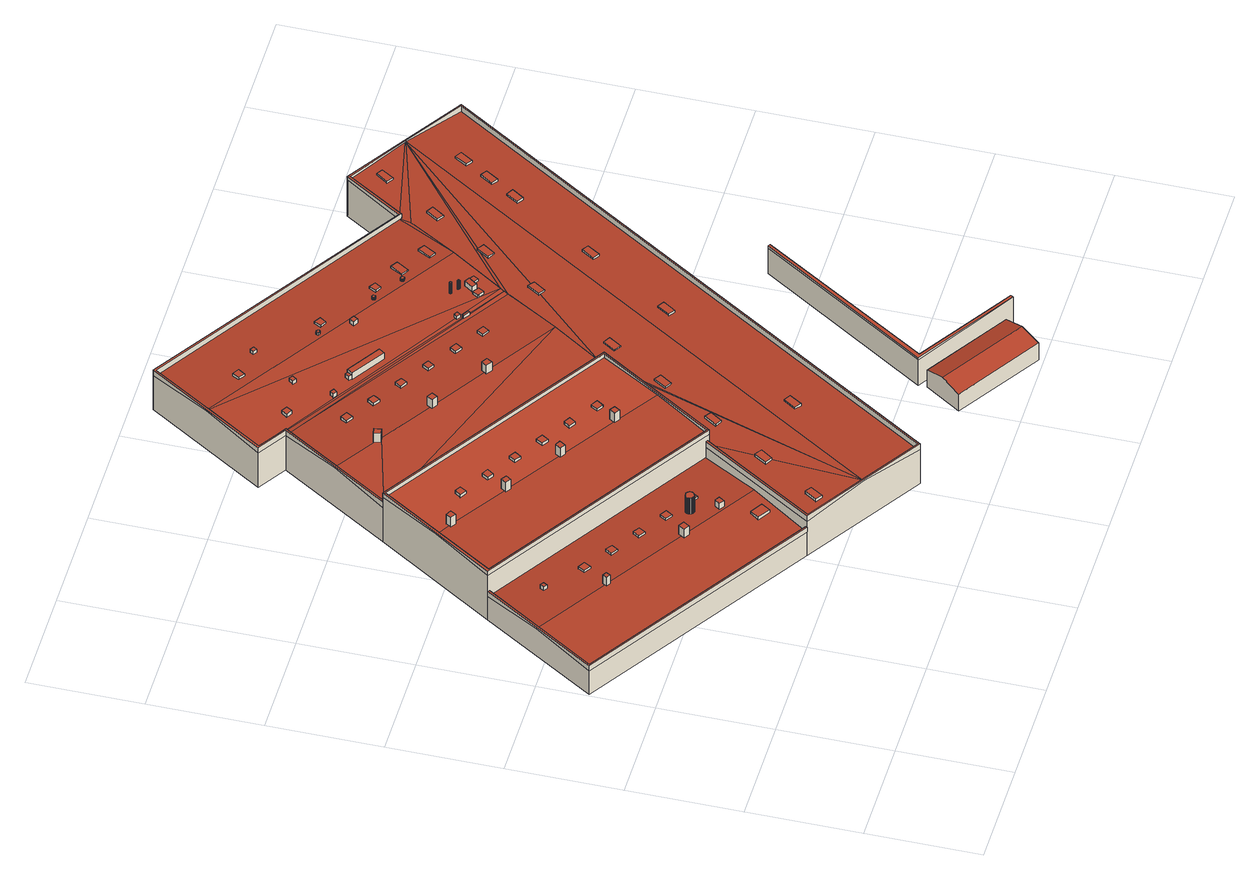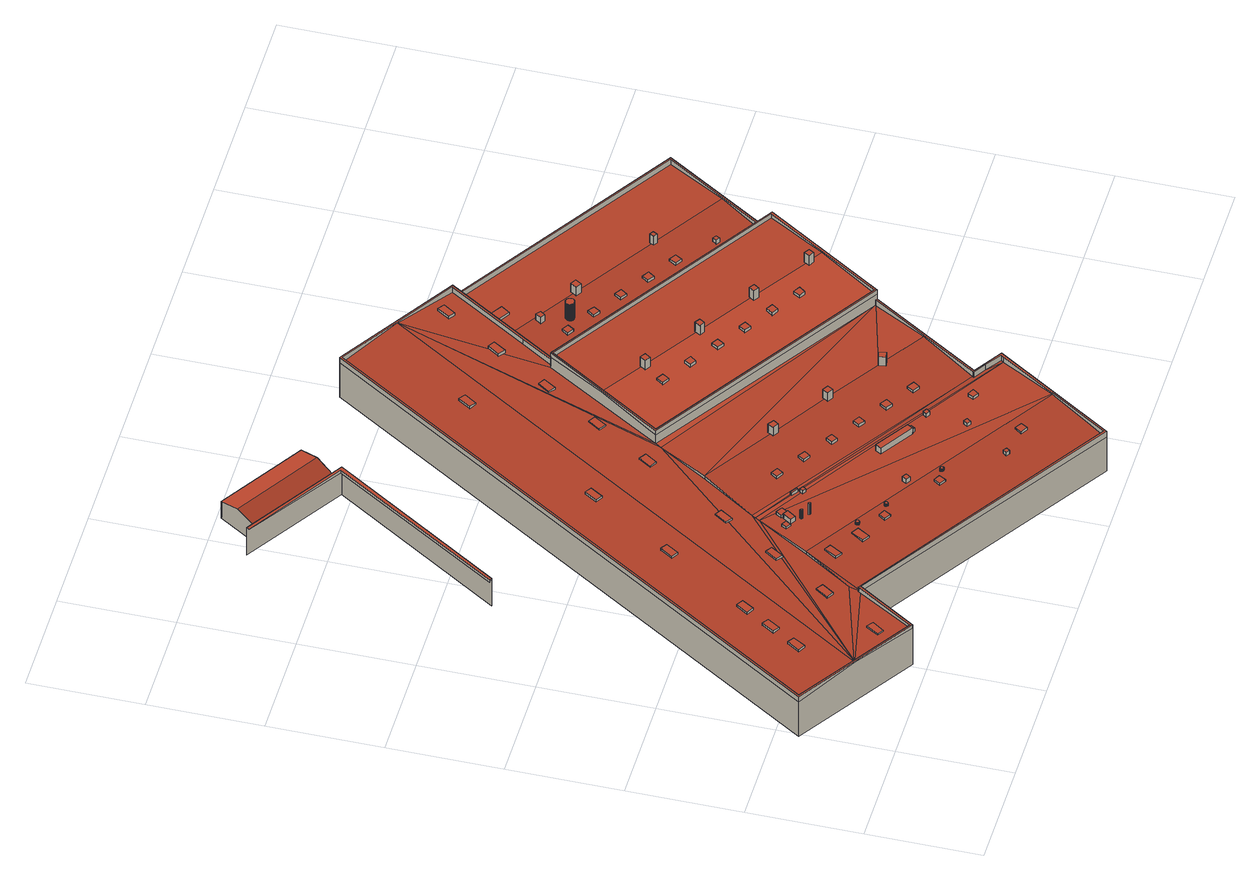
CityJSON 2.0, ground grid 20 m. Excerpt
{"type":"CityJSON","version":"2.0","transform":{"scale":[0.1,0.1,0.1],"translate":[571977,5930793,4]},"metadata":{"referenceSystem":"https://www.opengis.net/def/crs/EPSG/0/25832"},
"CityObjects":{
"building1":{"type":"Building","attributes":{"Grundfläche 2D":"7522.289153","Grundhöhe NN":"4.804"},"children":["building1-1","building1-2","building1-3","building1-4","building1-5","building1-6","building1-7","building1-8","building1-9","building1-10","building1-11","building1-12","building1-13","building1-14","building1-15","building1-16","building1-17","building1-18","building1-19","building1-20","building1-21","building1-22","building1-23","building1-24","building1-25","building1-26","building1-27","building1-28","building1-29","building1-30","building1-31","building1-32","building1-33","building1-34","building1-35","building1-36","building1-37","building1-38","building1-39","building1-40","building1-41","building1-42","building1-43","building1-44","building1-45","building1-46","building1-47","building1-48","building1-49","building1-50","building1-51","building1-52","building1-53","building1-54","building1-55","building1-56","building1-57","building1-58","building1-59","building1-60","building1-61","building1-62","building1-63","building1-64","building1-65","building1-66","building1-67"],"geometry":[{"type":"Solid","lod":"3","boundaries":[[[[0,1,2,3,4,5,6,7,8,9,10,11,12,13,14,15,16,17,18,19,20,21]],[[18,17,22,23,24,25,26,27,28,29,30,31,32,33,34,35]],[[36,37,38,39]],[[40,41,42,43,39,38]],[[44,45,46,39,47,48]],[[47,39,43]],[[49,50,46,45,44,48,51,52]],[[53,54,55]],[[53,56,57,58,40,59,54]],[[60,61,62,43,42,41,40,63]],[[60,63,40,64,61]],[[40,58,65,64]],[[66,67,68,69,70,71]],[[66,58,57,67]],[[72,64,73,74,75,76,77]],[[73,64,73,74]],[[75,74,73,64,66,71]],[[78,76,79]],[[80,81,82,83,84,85,86,76,78]],[[77,76,86,85,84,64,72]],[[87,88,89,90,91,92,61,81,93,94,95]],[[82,81,61,84,83]],[[90,89,88,87,96,92,91]],[[96,87,97]],[[98,97,87,95,94]],[[47,43,96]],[[43,92,96]],[[99,100,101,102,103,104]],[[105,106,107,108,109,110]],[[106,105,111,112,113,109,108,114]],[[84,61,64]],[[115,116,117,118,119,120,121,122]],[[120,119,118,117,116,123,124]],[[125,126,127,128,129,130,131,132,133,134,135,136]],[[134,133,132,131,130,129,128,127,126,125,137,138]],[[62,92,43]],[[92,62,61]],[[65,66,64]],[[66,65,58]],[[3,2,96,97]],[[97,98,94,93,81,6,5,4,3]],[[81,80,7,6]],[[80,78,8,7]],[[78,79,9,8]],[[76,10,9,79]],[[75,71,70,69,13,12,11,10,76]],[[67,57,56,16,15,14,13,69,68]],[[53,55,17,16,56]],[[139,140,19,18]],[[140,141,20,19]],[[141,142,143,144,21,20]],[[144,145,0,21]],[[146,147,1,0,145]],[[148,149,33,32]],[[150,151,34,33,149]],[[35,34,151,152]],[[153,139,18,35,152]],[[40,24,23,22,17,55,54,59]],[[40,38,37,26,25,24]],[[27,26,37,36]],[[46,50,29,28,27,36,39]],[[52,30,29,50,49]],[[52,51,31,30]],[[115,122,121,100,99]],[[120,124,101,100,121]],[[154,155,103,102,156]],[[155,157,104,103]],[[107,106,136,135]],[[135,134,138,108,107]],[[158,159,110,109,160]],[[161,105,110,159]],[[162,163,111,105,161]],[[164,165,160,109,113,112,111,163]],[[114,108,138,137]],[[114,137,125,136,106]],[[150,149,104,157,166,167,151]],[[152,151,167,168]],[[139,153,152,168,169]],[[140,139,169,170]],[[141,140,170,171]],[[144,143,142,141,171,172]],[[145,144,172,173]],[[147,146,145,173,174]],[[115,99,104,149,148,123,116]],[[155,154,156,175,176]],[[157,155,176,166]],[[102,163,162,161,1,147,174,175,156]],[[124,123,148,32,31,51,48,160,165,164,163,102,101]],[[158,160,48,47,159]],[[2,1,161,159,47,96]],[[170,169,168,167,166,176,175,174,173,172,171]]]],"semantics":{"surfaces":[{"type":"RoofSurface"},{"type":"WallSurface"},{"type":"GroundSurface"}],"values":[[0,0,0,0,0,0,0,0,0,0,0,0,0,0,0,0,0,0,0,0,0,0,0,0,0,0,0,0,0,0,0,0,0,0,0,1,1,1,1,1,1,1,1,1,1,1,1,1,1,1,1,1,1,1,1,1,1,1,1,1,1,1,1,1,1,1,1,1,1,1,1,1,1,1,1,1,1,1,1,1,1,1,1,1,1,1,1,1,1,1,2]]}}]},
"building1-1":{"type":"BuildingInstallation","parents":["building1"],"geometry":[{"type":"MultiSurface","lod":"3","boundaries":[[[177,178,179,180]],[[180,179,181,182]],[[177,180,182,183]],[[178,177,183,184]],[[179,178,184,181]]],"semantics":{"surfaces":[{"type":"RoofSurface"},{"type":"WallSurface"}],"values":[0,1,1,1,1]}}]},
"building1-2":{"type":"BuildingInstallation","parents":["building1"],"geometry":[{"type":"MultiSurface","lod":"3","boundaries":[[[185,186,187,188]],[[188,187,189,190]],[[185,188,190,191]],[[186,185,191,192]],[[187,186,192,189]]],"semantics":{"surfaces":[{"type":"RoofSurface"},{"type":"WallSurface"}],"values":[0,1,1,1,1]}}]},
"building1-3":{"type":"BuildingInstallation","parents":["building1"],"geometry":[{"type":"MultiSurface","lod":"3","boundaries":[[[193,194,195,196,197]],[[198,195,194,199,60]],[[198,200,196,195]],[[200,201,197,196]],[[201,63,199,194,193,197]]],"semantics":{"surfaces":[{"type":"RoofSurface"},{"type":"WallSurface"}],"values":[0,1,1,1,1]}}]},
"building1-4":{"type":"BuildingInstallation","parents":["building1"],"geometry":[{"type":"MultiSurface","lod":"3","boundaries":[[[202,203,204,205]],[[90,206,203,202,207]],[[206,208,204,203]],[[91,209,205,204,208]],[[209,207,202,205]]],"semantics":{"surfaces":[{"type":"RoofSurface"},{"type":"WallSurface"}],"values":[0,1,1,1,1]}}]},
"building1-5":{"type":"BuildingInstallation","parents":["building1"],"geometry":[{"type":"MultiSurface","lod":"3","boundaries":[[[210,211,212,213]],[[88,214,211,210,215]],[[214,216,212,211]],[[217,213,212,216,89]],[[217,215,210,213]]],"semantics":{"surfaces":[{"type":"RoofSurface"},{"type":"WallSurface"}],"values":[0,1,1,1,1]}}]},
"building1-6":{"type":"BuildingInstallation","parents":["building1"],"geometry":[{"type":"MultiSurface","lod":"3","boundaries":[[[218,219,220,221]],[[221,220,222,223]],[[218,221,223,224]],[[219,218,224,225]],[[220,219,225,222]]],"semantics":{"surfaces":[{"type":"RoofSurface"},{"type":"WallSurface"}],"values":[0,1,1,1,1]}}]},
"building1-7":{"type":"BuildingInstallation","parents":["building1"],"geometry":[{"type":"MultiSurface","lod":"3","boundaries":[[[226,227,228,229]],[[229,228,230,231]],[[226,229,231,232]],[[227,226,232,233]],[[228,227,233,230]]],"semantics":{"surfaces":[{"type":"RoofSurface"},{"type":"WallSurface"}],"values":[0,1,1,1,1]}}]},
"building1-8":{"type":"BuildingInstallation","parents":["building1"],"geometry":[{"type":"MultiSurface","lod":"3","boundaries":[[[234,235,236,237]],[[237,236,238,239]],[[234,237,239,240]],[[235,234,240,241]],[[236,235,241,238]]],"semantics":{"surfaces":[{"type":"RoofSurface"},{"type":"WallSurface"}],"values":[0,1,1,1,1]}}]},
"building1-9":{"type":"BuildingInstallation","parents":["building1"],"geometry":[{"type":"MultiSurface","lod":"3","boundaries":[[[242,243,244,245,246]],[[247,248,249,250,251,244,243,242,252]],[[251,253,245,244]],[[253,254,246,245]],[[254,252,242,246]]],"semantics":{"surfaces":[{"type":"RoofSurface"},{"type":"WallSurface"}],"values":[0,1,1,1,1]}}]},
"building1-10":{"type":"BuildingInstallation","parents":["building1"],"geometry":[{"type":"MultiSurface","lod":"3","boundaries":[[[255,256,257,258]],[[258,257,259,260]],[[255,258,260,261]],[[256,255,261,262]],[[257,256,262,259]]],"semantics":{"surfaces":[{"type":"RoofSurface"},{"type":"WallSurface"}],"values":[0,1,1,1,1]}}]},
"building1-11":{"type":"BuildingInstallation","parents":["building1"],"geometry":[{"type":"MultiSurface","lod":"3","boundaries":[[[263,264,265,266,267,268,269,270,271,272,273,272,274,275,276,277,278,279,280,281,282,283]],[[284,285,264,263]],[[285,286,265,264]],[[286,287,266,265]],[[287,288,267,266]],[[288,289,268,267]],[[289,290,269,268]],[[290,291,270,269]],[[291,292,271,270]],[[292,293,272,271]],[[293,294,273,272]],[[293,295,274,272]],[[295,296,275,274]],[[296,297,276,275]],[[297,298,277,276]],[[298,299,278,277]],[[299,300,279,278]],[[300,301,280,279]],[[301,302,281,280]],[[302,303,282,281]],[[303,304,283,282]],[[304,284,263,283]]],"semantics":{"surfaces":[{"type":"RoofSurface"},{"type":"WallSurface"}],"values":[0,1,1,1,1,1,1,1,1,1,1,1,1,1,1,1,1,1,1,1,1,1]}}]},
"building1-12":{"type":"BuildingInstallation","parents":["building1"],"geometry":[{"type":"MultiSurface","lod":"3","boundaries":[[[305,306,307,308]],[[308,307,309,310]],[[305,308,310,311]],[[306,305,311,312]],[[307,306,312,309]]],"semantics":{"surfaces":[{"type":"RoofSurface"},{"type":"WallSurface"}],"values":[0,1,1,1,1]}}]},
"building1-13":{"type":"BuildingInstallation","parents":["building1"],"geometry":[{"type":"MultiSurface","lod":"3","boundaries":[[[313,314,315,316]],[[316,315,317,318]],[[313,316,318,319]],[[314,313,319,320]],[[315,314,320,317]]],"semantics":{"surfaces":[{"type":"RoofSurface"},{"type":"WallSurface"}],"values":[0,1,1,1,1]}}]},
"building1-14":{"type":"BuildingInstallation","parents":["building1"],"geometry":[{"type":"MultiSurface","lod":"3","boundaries":[[[321,322,323,324]],[[324,323,325,326]],[[321,324,326,327]],[[322,321,327,328]],[[323,322,328,325]]],"semantics":{"surfaces":[{"type":"RoofSurface"},{"type":"WallSurface"}],"values":[0,1,1,1,1]}}]},
"building1-15":{"type":"BuildingInstallation","parents":["building1"],"geometry":[{"type":"MultiSurface","lod":"3","boundaries":[[[329,330,331,332]],[[333,334,330,329]],[[334,335,331,330]],[[335,336,332,331]],[[336,333,329,332]]],"semantics":{"surfaces":[{"type":"RoofSurface"},{"type":"WallSurface"}],"values":[0,1,1,1,1]}}]},
"building1-16":{"type":"BuildingInstallation","parents":["building1"],"geometry":[{"type":"MultiSurface","lod":"3","boundaries":[[[337,338,339,340]],[[340,339,341,342]],[[337,340,342,343]],[[338,337,343,344]],[[339,338,344,341]]],"semantics":{"surfaces":[{"type":"RoofSurface"},{"type":"WallSurface"}],"values":[0,1,1,1,1]}}]},
"building1-17":{"type":"BuildingInstallation","parents":["building1"],"geometry":[{"type":"MultiSurface","lod":"3","boundaries":[[[345,346,347,348]],[[348,347,349,350]],[[345,348,350,351]],[[346,345,351,352]],[[347,346,352,349]]],"semantics":{"surfaces":[{"type":"RoofSurface"},{"type":"WallSurface"}],"values":[0,1,1,1,1]}}]},
"building1-18":{"type":"BuildingInstallation","parents":["building1"],"geometry":[{"type":"MultiSurface","lod":"3","boundaries":[[[353,354,355,356]],[[356,355,357,358]],[[353,356,358,359]],[[354,353,359,360]],[[355,354,360,357]]],"semantics":{"surfaces":[{"type":"RoofSurface"},{"type":"WallSurface"}],"values":[0,1,1,1,1]}}]},
"building1-19":{"type":"BuildingInstallation","parents":["building1"],"geometry":[{"type":"MultiSurface","lod":"3","boundaries":[[[361,362,363,364]],[[364,363,365,366]],[[361,364,366,367]],[[362,361,367,368]],[[363,362,368,365]]],"semantics":{"surfaces":[{"type":"RoofSurface"},{"type":"WallSurface"}],"values":[0,1,1,1,1]}}]},
"building1-20":{"type":"BuildingInstallation","parents":["building1"],"geometry":[{"type":"MultiSurface","lod":"3","boundaries":[[[369,370,371,372,373]],[[372,371,374,74]],[[373,372,74,73]],[[369,373,73,375]],[[370,369,375,376]],[[371,370,376,374]]],"semantics":{"surfaces":[{"type":"RoofSurface"},{"type":"WallSurface"}],"values":[0,1,1,1,1,1]}}]},
"building1-21":{"type":"BuildingInstallation","parents":["building1"],"geometry":[{"type":"MultiSurface","lod":"3","boundaries":[[[377,378,249,248]],[[247,379,377,248]],[[379,380,378,377]],[[380,250,249,378]]],"semantics":{"surfaces":[{"type":"RoofSurface"},{"type":"WallSurface"}],"values":[0,1,1,1]}}]},
"building1-22":{"type":"BuildingInstallation","parents":["building1"],"geometry":[{"type":"MultiSurface","lod":"3","boundaries":[[[381,382,383,384]],[[384,383,385,386]],[[381,384,386,387]],[[382,381,387,388]],[[383,382,388,385]]],"semantics":{"surfaces":[{"type":"RoofSurface"},{"type":"WallSurface"}],"values":[0,1,1,1,1]}}]},
"building1-23":{"type":"BuildingInstallation","parents":["building1"],"geometry":[{"type":"MultiSurface","lod":"3","boundaries":[[[389,390,391,392]],[[392,391,393,394]],[[389,392,394,395]],[[390,389,395,396]],[[391,390,396,393]]],"semantics":{"surfaces":[{"type":"RoofSurface"},{"type":"WallSurface"}],"values":[0,1,1,1,1]}}]},
"building1-24":{"type":"BuildingInstallation","parents":["building1"],"geometry":[{"type":"MultiSurface","lod":"3","boundaries":[[[397,398,399,400]],[[400,399,401,402]],[[397,400,402,403]],[[398,397,403,404]],[[399,398,404,401]]],"semantics":{"surfaces":[{"type":"RoofSurface"},{"type":"WallSurface"}],"values":[0,1,1,1,1]}}]},
"building1-25":{"type":"BuildingInstallation","parents":["building1"],"geometry":[{"type":"MultiSurface","lod":"3","boundaries":[[[405,406,407,408]],[[409,410,406,405]],[[42,411,407,406,410]],[[411,412,408,407]],[[41,409,405,408,412]]],"semantics":{"surfaces":[{"type":"RoofSurface"},{"type":"WallSurface"}],"values":[0,1,1,1,1]}}]},
"building1-26":{"type":"BuildingInstallation","parents":["building1"],"geometry":[{"type":"MultiSurface","lod":"3","boundaries":[[[413,414,415,416]],[[416,415,417,418]],[[413,416,418,419]],[[414,413,419,420]],[[415,414,420,417]]],"semantics":{"surfaces":[{"type":"RoofSurface"},{"type":"WallSurface"}],"values":[0,1,1,1,1]}}]},
"building1-27":{"type":"BuildingInstallation","parents":["building1"],"geometry":[{"type":"MultiSurface","lod":"3","boundaries":[[[421,422,423,424,425,426,427,428,429,430,431,432,433]],[[421,433,434,435]],[[422,421,435,436]],[[423,422,436,437]],[[424,423,437,438]],[[425,424,438,439]],[[426,425,439,440]],[[427,426,440,441]],[[428,427,441,442]],[[429,428,442,443]],[[430,429,443,444]],[[431,430,444,445]],[[432,431,445,446]],[[433,432,446,434]]],"semantics":{"surfaces":[{"type":"RoofSurface"},{"type":"WallSurface"}],"values":[0,1,1,1,1,1,1,1,1,1,1,1,1,1]}}]},
"building1-28":{"type":"BuildingInstallation","parents":["building1"],"geometry":[{"type":"MultiSurface","lod":"3","boundaries":[[[447,448,449,450]],[[451,452,448,447]],[[95,453,449,448,452]],[[450,449,453,87]],[[87,451,447,450]]],"semantics":{"surfaces":[{"type":"RoofSurface"},{"type":"WallSurface"}],"values":[0,1,1,1,1]}}]},
"building1-29":{"type":"BuildingInstallation","parents":["building1"],"geometry":[{"type":"MultiSurface","lod":"3","boundaries":[[[454,455,456,457,458]],[[459,460,461,456,455,454]],[[461,462,457,456]],[[463,464,458,457,462]],[[464,459,454,458]]],"semantics":{"surfaces":[{"type":"RoofSurface"},{"type":"WallSurface"}],"values":[0,1,1,1,1]}}]},
"building1-30":{"type":"BuildingInstallation","parents":["building1"],"geometry":[{"type":"MultiSurface","lod":"3","boundaries":[[[465,466,467,468]],[[468,467,469,470]],[[465,468,470,471]],[[466,465,471,472]],[[467,466,472,469]]],"semantics":{"surfaces":[{"type":"RoofSurface"},{"type":"WallSurface"}],"values":[0,1,1,1,1]}}]},
"building1-31":{"type":"BuildingInstallation","parents":["building1"],"geometry":[{"type":"MultiSurface","lod":"3","boundaries":[[[473,474,475,476,477]],[[475,474,473,478,77,479]],[[479,480,476,475]],[[72,481,477,476,480]],[[481,478,473,477]]],"semantics":{"surfaces":[{"type":"RoofSurface"},{"type":"WallSurface"}],"values":[0,1,1,1,1]}}]},
"building1-32":{"type":"BuildingInstallation","parents":["building1"],"geometry":[{"type":"MultiSurface","lod":"3","boundaries":[[[482,483,484,485,486,487]],[[485,484,488,489]],[[490,487,486,485,489,491]],[[482,487,490,492]],[[488,484,483,482,492,493]]],"semantics":{"surfaces":[{"type":"RoofSurface"},{"type":"WallSurface"}],"values":[0,1,1,1,1]}}]},
"building1-33":{"type":"BuildingInstallation","parents":["building1"],"geometry":[{"type":"MultiSurface","lod":"3","boundaries":[[[494,495,496,497]],[[497,496,498,499]],[[494,497,499,500]],[[495,494,500,501]],[[496,495,501,498]]],"semantics":{"surfaces":[{"type":"RoofSurface"},{"type":"WallSurface"}],"values":[0,1,1,1,1]}}]},
"building1-34":{"type":"BuildingInstallation","parents":["building1"],"geometry":[{"type":"MultiSurface","lod":"3","boundaries":[[[502,503,504,505]],[[505,504,506,507]],[[502,505,507,508]],[[503,502,508,509]],[[504,503,509,506]]],"semantics":{"surfaces":[{"type":"RoofSurface"},{"type":"WallSurface"}],"values":[0,1,1,1,1]}}]},
"building1-35":{"type":"BuildingInstallation","parents":["building1"],"geometry":[{"type":"MultiSurface","lod":"3","boundaries":[[[510,511,512,513]],[[514,515,510,513]],[[515,516,511,510]],[[45,517,512,511,516]],[[44,514,513,512,517]]],"semantics":{"surfaces":[{"type":"RoofSurface"},{"type":"WallSurface"}],"values":[0,1,1,1,1]}}]},
"building1-36":{"type":"BuildingInstallation","parents":["building1"],"geometry":[{"type":"MultiSurface","lod":"3","boundaries":[[[518,519,520,521]],[[521,520,522,523]],[[518,521,523,524]],[[519,518,524,525]],[[520,519,525,522]]],"semantics":{"surfaces":[{"type":"RoofSurface"},{"type":"WallSurface"}],"values":[0,1,1,1,1]}}]},
"building1-37":{"type":"BuildingInstallation","parents":["building1"],"geometry":[{"type":"MultiSurface","lod":"3","boundaries":[[[526,527,528,529,530,531,532,533,534,535,536,537,538]],[[531,530,539,540]],[[532,531,540,541]],[[533,532,541,542]],[[534,533,542,543]],[[535,534,543,544]],[[536,535,544,545]],[[537,536,545,546]],[[538,537,546,547]],[[526,538,547,548]],[[527,526,548,549]],[[528,527,549,550]],[[529,528,550,551]],[[530,529,551,539]]],"semantics":{"surfaces":[{"type":"RoofSurface"},{"type":"WallSurface"}],"values":[0,1,1,1,1,1,1,1,1,1,1,1,1,1]}}]},
"building1-38":{"type":"BuildingInstallation","parents":["building1"],"geometry":[{"type":"MultiSurface","lod":"3","boundaries":[[[552,553,554,555]],[[556,557,555,554]],[[552,555,557,558]],[[553,552,558,559]],[[559,556,554,553]]],"semantics":{"surfaces":[{"type":"RoofSurface"},{"type":"WallSurface"}],"values":[0,1,1,1,1]}}]},
"building1-39":{"type":"BuildingInstallation","parents":["building1"],"geometry":[{"type":"MultiSurface","lod":"3","boundaries":[[[560,561,562,563]],[[563,562,564,565]],[[560,563,565,566]],[[561,560,566,567]],[[562,561,567,564]]],"semantics":{"surfaces":[{"type":"RoofSurface"},{"type":"WallSurface"}],"values":[0,1,1,1,1]}}]},
"building1-40":{"type":"BuildingInstallation","parents":["building1"],"geometry":[{"type":"MultiSurface","lod":"3","boundaries":[[[568,569,570,571]],[[572,569,568,573,119]],[[570,569,572,574]],[[118,575,571,570,574]],[[568,571,575,573]]],"semantics":{"surfaces":[{"type":"RoofSurface"},{"type":"WallSurface"}],"values":[0,1,1,1,1]}}]},
"building1-41":{"type":"BuildingInstallation","parents":["building1"],"geometry":[{"type":"MultiSurface","lod":"3","boundaries":[[[576,577,578,579]],[[579,578,580,581]],[[576,579,581,582]],[[577,576,582,583]],[[578,577,583,580]]],"semantics":{"surfaces":[{"type":"RoofSurface"},{"type":"WallSurface"}],"values":[0,1,1,1,1]}}]},
"building1-42":{"type":"BuildingInstallation","parents":["building1"],"geometry":[{"type":"MultiSurface","lod":"3","boundaries":[[[584,585,586,587]],[[587,586,588,589]],[[584,587,589,590]],[[585,584,590,591]],[[586,585,591,588]]],"semantics":{"surfaces":[{"type":"RoofSurface"},{"type":"WallSurface"}],"values":[0,1,1,1,1]}}]},
"building1-43":{"type":"BuildingInstallation","parents":["building1"],"geometry":[{"type":"MultiSurface","lod":"3","boundaries":[[[592,593,594,595,596]],[[597,594,593,598,599]],[[595,594,597,600]],[[592,596,595,600,117,601]],[[593,592,601,598]]],"semantics":{"surfaces":[{"type":"RoofSurface"},{"type":"WallSurface"}],"values":[0,1,1,1,1]}}]},
"building1-44":{"type":"BuildingInstallation","parents":["building1"],"geometry":[{"type":"MultiSurface","lod":"3","boundaries":[[[602,603,604,605]],[[606,607,605,604]],[[602,605,607,608]],[[603,602,608,609]],[[609,606,604,603]]],"semantics":{"surfaces":[{"type":"RoofSurface"},{"type":"WallSurface"}],"values":[0,1,1,1,1]}}]},
"building1-45":{"type":"BuildingInstallation","parents":["building1"],"geometry":[{"type":"MultiSurface","lod":"3","boundaries":[[[610,611,612,613]],[[613,612,614,615]],[[610,613,615,616]],[[616,617,611,610]],[[617,614,612,611]]],"semantics":{"surfaces":[{"type":"RoofSurface"},{"type":"WallSurface"}],"values":[0,1,1,1,1]}}]},
"building1-46":{"type":"BuildingInstallation","parents":["building1"],"geometry":[{"type":"MultiSurface","lod":"3","boundaries":[[[618,619,620,621]],[[622,623,621,620]],[[618,621,623,624]],[[619,618,624,625]],[[625,622,620,619]]],"semantics":{"surfaces":[{"type":"RoofSurface"},{"type":"WallSurface"}],"values":[0,1,1,1,1]}}]},
"building1-47":{"type":"BuildingInstallation","parents":["building1"],"geometry":[{"type":"MultiSurface","lod":"3","boundaries":[[[626,627,628,629,630,631,632,633,634,635,636,637,638,639,640,641,642,643,644,645,646,647,648,649,650,651,652,653,654,655,656,657,658,659,660,661,662,663,664,665,666,667,668,669,670,671,672,673,674,675]],[[676,677,629,628]],[[677,678,630,629]],[[679,680,626,675]],[[680,681,627,626]],[[681,676,628,627]],[[678,682,631,630]],[[682,683,632,631]],[[683,684,632]],[[684,685,633,632]],[[685,686,634,633]],[[686,687,635,634]],[[687,688,636,635]],[[688,689,637,636]],[[689,690,638,637]],[[690,691,639,638]],[[691,692,640,639]],[[692,693,641,640]],[[693,694,642,641]],[[694,695,643,642]],[[695,696,644,643]],[[696,697,645,644]],[[697,698,646,645]],[[698,699,647,646]],[[699,700,648,647]],[[700,701,649,648]],[[701,702,650,649]],[[702,703,651,650]],[[703,704,652,651]],[[704,705,653,652]],[[705,706,654,653]],[[706,707,655,654]],[[707,708,656,655]],[[708,709,657,656]],[[658,657,709,710]],[[710,711,659,658]],[[711,712,660,659]],[[712,713,661,660]],[[713,714,662,661]],[[714,715,663,662]],[[664,663,715,716]],[[716,717,665,664]],[[717,718,666,665]],[[718,719,667,666]],[[719,720,668,667]],[[720,721,669,668]],[[721,722,670,669]],[[722,723,671,670]],[[723,724,672,671]],[[724,725,673,672]],[[725,726,674,673]],[[726,679,675,674]]],"semantics":{"surfaces":[{"type":"RoofSurface"},{"type":"WallSurface"}],"values":[0,1,1,1,1,1,1,1,1,1,1,1,1,1,1,1,1,1,1,1,1,1,1,1,1,1,1,1,1,1,1,1,1,1,1,1,1,1,1,1,1,1,1,1,1,1,1,1,1,1,1,1]}}]},
"building1-48":{"type":"BuildingInstallation","parents":["building1"],"geometry":[{"type":"MultiSurface","lod":"3","boundaries":[[[727,728,729,730]],[[731,732,730,729]],[[729,728,733,731]],[[732,734,727,730]],[[728,727,734,733]]],"semantics":{"surfaces":[{"type":"RoofSurface"},{"type":"WallSurface"}],"values":[0,1,1,1,1]}}]},
"building1-49":{"type":"BuildingInstallation","parents":["building1"],"geometry":[{"type":"MultiSurface","lod":"3","boundaries":[[[735,736,737,738]],[[739,740,738,737]],[[740,741,735,738]],[[736,735,741,742]],[[737,736,742,739]]],"semantics":{"surfaces":[{"type":"RoofSurface"},{"type":"WallSurface"}],"values":[0,1,1,1,1]}}]},
"building1-50":{"type":"BuildingInstallation","parents":["building1"],"geometry":[{"type":"MultiSurface","lod":"3","boundaries":[[[743,744,745,746]],[[746,745,747,748]],[[748,749,743,746]],[[749,750,744,743]],[[745,744,750,747]]],"semantics":{"surfaces":[{"type":"RoofSurface"},{"type":"WallSurface"}],"values":[0,1,1,1,1]}}]},
"building1-51":{"type":"BuildingInstallation","parents":["building1"],"geometry":[{"type":"MultiSurface","lod":"3","boundaries":[[[751,752,753,754]],[[751,755,128,756,752]],[[753,752,756,757]],[[753,757,129,758,754]],[[751,754,758,755]]],"semantics":{"surfaces":[{"type":"RoofSurface"},{"type":"WallSurface"}],"values":[0,1,1,1,1]}}]},
"building1-52":{"type":"BuildingInstallation","parents":["building1"],"geometry":[{"type":"MultiSurface","lod":"3","boundaries":[[[759,760,761,762,763,764]],[[765,132,766,762,761,760]],[[763,762,766,767]],[[767,133,768,759,764,763]],[[760,759,768,765]]],"semantics":{"surfaces":[{"type":"RoofSurface"},{"type":"WallSurface"}],"values":[0,1,1,1,1]}}]},
"building1-53":{"type":"BuildingInstallation","parents":["building1"],"geometry":[{"type":"MultiSurface","lod":"3","boundaries":[[[769,770,771,772]],[[773,770,769,774,126]],[[771,770,773,775]],[[775,127,776,772,771]],[[769,772,776,774]]],"semantics":{"surfaces":[{"type":"RoofSurface"},{"type":"WallSurface"}],"values":[0,1,1,1,1]}}]},
"building1-54":{"type":"BuildingInstallation","parents":["building1"],"geometry":[{"type":"MultiSurface","lod":"3","boundaries":[[[777,778,779,780]],[[780,779,781,782]],[[777,780,782,783]],[[783,784,778,777]],[[784,781,779,778]]],"semantics":{"surfaces":[{"type":"RoofSurface"},{"type":"WallSurface"}],"values":[0,1,1,1,1]}}]},
"building1-55":{"type":"BuildingInstallation","parents":["building1"],"geometry":[{"type":"MultiSurface","lod":"3","boundaries":[[[785,786,787,788]],[[788,787,789,790]],[[785,788,790,791]],[[786,785,791,792]],[[787,786,792,789]]],"semantics":{"surfaces":[{"type":"RoofSurface"},{"type":"WallSurface"}],"values":[0,1,1,1,1]}}]},
"building1-56":{"type":"BuildingInstallation","parents":["building1"],"geometry":[{"type":"MultiSurface","lod":"3","boundaries":[[[793,794,795,796]],[[796,795,797,798]],[[793,796,798,799]],[[794,793,799,800]],[[795,794,800,797]]],"semantics":{"surfaces":[{"type":"RoofSurface"},{"type":"WallSurface"}],"values":[0,1,1,1,1]}}]},
"building1-57":{"type":"BuildingInstallation","parents":["building1"],"geometry":[{"type":"MultiSurface","lod":"3","boundaries":[[[801,802,803,804,805,806]],[[807,130,808,804,803,802]],[[805,804,808,809]],[[809,131,810,801,806,805]],[[810,807,802,801]]],"semantics":{"surfaces":[{"type":"RoofSurface"},{"type":"WallSurface"}],"values":[0,1,1,1,1]}}]},
"building1-58":{"type":"BuildingInstallation","parents":["building1"],"geometry":[{"type":"MultiSurface","lod":"3","boundaries":[[[811,812,813,814]],[[814,813,815,816]],[[811,814,816,817]],[[812,811,817,818]],[[813,812,818,815]]],"semantics":{"surfaces":[{"type":"RoofSurface"},{"type":"WallSurface"}],"values":[0,1,1,1,1]}}]},
"building1-59":{"type":"BuildingInstallation","parents":["building1"],"geometry":[{"type":"MultiSurface","lod":"3","boundaries":[[[819,820,821,822]],[[822,821,823,824]],[[819,822,824,825]],[[820,819,825,826]],[[821,820,826,823]]],"semantics":{"surfaces":[{"type":"RoofSurface"},{"type":"WallSurface"}],"values":[0,1,1,1,1]}}]},
"building1-60":{"type":"BuildingInstallation","parents":["building1"],"geometry":[{"type":"MultiSurface","lod":"3","boundaries":[[[827,828,829,830,831,832,833,834]],[[835,86,82,836,832,831,830,829]],[[836,837,833,832]],[[837,83,85,838,828,827,834,833]],[[838,835,829,828]]],"semantics":{"surfaces":[{"type":"RoofSurface"},{"type":"WallSurface"}],"values":[0,1,1,1,1]}}]},
"building1-61":{"type":"BuildingInstallation","parents":["building1"],"geometry":[{"type":"MultiSurface","lod":"3","boundaries":[[[839,840,841,842,843,844,845,846,847,848,849,850,851,852,853,854,855,856,857,858,859,860,861]],[[862,863,839,861]],[[864,865,860,859]],[[865,862,861,860]],[[863,866,840,839]],[[866,867,841,840]],[[867,868,842,841]],[[868,869,843,842]],[[869,870,844,843]],[[870,871,845,844]],[[871,872,846,845]],[[872,873,847,846]],[[873,874,848,847]],[[874,875,849,848]],[[875,876,850,849]],[[876,877,851,850]],[[877,878,852,851]],[[878,879,853,852]],[[879,880,854,853]],[[880,881,855,854]],[[881,882,856,855]],[[882,883,857,856]],[[883,884,858,857]],[[884,864,859,858]]],"semantics":{"surfaces":[{"type":"RoofSurface"},{"type":"WallSurface"}],"values":[0,1,1,1,1,1,1,1,1,1,1,1,1,1,1,1,1,1,1,1,1,1,1,1]}}]},
"building1-62":{"type":"BuildingInstallation","parents":["building1"],"geometry":[{"type":"MultiSurface","lod":"3","boundaries":[[[885,886,887,888]],[[888,887,889,890]],[[885,888,890,891]],[[886,885,891,892]],[[887,886,892,889]]],"semantics":{"surfaces":[{"type":"RoofSurface"},{"type":"WallSurface"}],"values":[0,1,1,1,1]}}]},
"building1-63":{"type":"BuildingInstallation","parents":["building1"],"geometry":[{"type":"MultiSurface","lod":"3","boundaries":[[[893,894,895,896]],[[896,895,897,898]],[[893,896,898,899]],[[894,893,899,900]],[[895,894,900,897]]],"semantics":{"surfaces":[{"type":"RoofSurface"},{"type":"WallSurface"}],"values":[0,1,1,1,1]}}]},
"building1-64":{"type":"BuildingInstallation","parents":["building1"],"geometry":[{"type":"MultiSurface","lod":"3","boundaries":[[[901,902,903,904]],[[904,903,905,906]],[[901,904,906,907]],[[902,901,907,908]],[[903,902,908,905]]],"semantics":{"surfaces":[{"type":"RoofSurface"},{"type":"WallSurface"}],"values":[0,1,1,1,1]}}]},
"building1-65":{"type":"BuildingInstallation","parents":["building1"],"geometry":[{"type":"MultiSurface","lod":"3","boundaries":[[[909,910,911,912]],[[912,911,913,914]],[[909,912,914,915]],[[910,909,915,916]],[[911,910,916,913]]],"semantics":{"surfaces":[{"type":"RoofSurface"},{"type":"WallSurface"}],"values":[0,1,1,1,1]}}]},
"building1-66":{"type":"BuildingInstallation","parents":["building1"],"geometry":[{"type":"MultiSurface","lod":"3","boundaries":[[[917,918,919,920,921,922,923,924,925,926,927,928,929,930,931,932,933,934,935,936,937]],[[938,939,918,917]],[[939,940,919,918]],[[940,941,920,919]],[[941,942,921,920]],[[942,943,922,921]],[[943,944,923,922]],[[944,945,924,923]],[[945,946,925,924]],[[946,947,926,925]],[[947,948,927,926]],[[948,949,928,927]],[[949,950,929,928]],[[950,951,930,929]],[[951,952,931,930]],[[952,953,932,931]],[[953,954,933,932]],[[954,955,934,933]],[[955,956,935,934]],[[956,957,936,935]],[[957,958,937,936]],[[958,938,917,937]]],"semantics":{"surfaces":[{"type":"RoofSurface"},{"type":"WallSurface"}],"values":[0,1,1,1,1,1,1,1,1,1,1,1,1,1,1,1,1,1,1,1,1,1]}}]},
"building1-67":{"type":"BuildingInstallation","parents":["building1"],"geometry":[{"type":"MultiSurface","lod":"3","boundaries":[[[959,960,961,962,963]],[[961,960,964,965]],[[966,963,962,961,965,967]],[[959,963,966,968]],[[960,959,968,964]]],"semantics":{"surfaces":[{"type":"RoofSurface"},{"type":"WallSurface"}],"values":[0,1,1,1,1]}}]},
"building2":{"type":"Building","attributes":{"Grundfläche 2D":"134.192520","Grundhöhe NN":"5.142"},"geometry":[{"type":"Solid","lod":"3","boundaries":[[[[969,970,971,972]],[[973,969,972,974]],[[974,972,971,975,976]],[[973,974,976,977]],[[970,969,973,977,978]],[[971,970,978,975]],[[976,975,978,977]]]],"semantics":{"surfaces":[{"type":"RoofSurface"},{"type":"WallSurface"},{"type":"GroundSurface"}],"values":[[0,0,1,1,1,1,2]]}}]},
"building3":{"type":"Building","attributes":{"Grundfläche 2D":"12975.979466","Grundhöhe NN":"4.905"},"geometry":[{"type":"MultiSurface","lod":"3","boundaries":[[[979,980,981]],[[982,983,984]],[[979,981,985,986]],[[981,987,988,985]],[[979,983,982,989,990,980]],[[981,980,990,987]],[[989,982,984,991]]],"semantics":{"surfaces":[{"type":"WallSurface"},{"type":"RoofSurface"}],"values":[0,0,0,0,1,0,0]}}]}
},
"vertices":[
[391,1120,96],[268,926,96],[270,924,96],[271,924,96],[331,1019,96],[332,1020,96],[394,1118,96],[396,1120,96],[374,1134,96],[345,1153,96],[348,1157,96],[410,1255,96],[410,1256,96],[475,1358,96],[928,1070,96],[929,1070,96],[931,1068,96],[996,1171,96],[995,1175,96],[929,1072,96],[475,1363,96],[340,1152,96],[1097,1106,96],[1098,1106,96],[1099,1105,96],[1100,1104,96],[1201,1039,96],[619,125,96],[517,190,96],[414,255,96],[503,396,96],[541,455,96],[538,457,96],[410,254,96],[620,121,96],[1205,1040,96],[619,125,84],[1201,1039,84],[1100,1104,94],[517,190,94],[1099,1105,94],[830,824,90],[812,805,90],[686,674,88],[536,372,87],[533,349,88],[516,190,94],[679,664,88],[545,453,84],[477,355,84],[414,255,84],[541,455,84],[503,396,84],[934,1073,86],[1097,1106,94],[996,1171,89],[931,1068,86],[929,1070,86],[925,1051,87],[1098,1106,94],[882,923,89],[802,856,87],[739,761,87],[889,928,89],[811,871,87],[868,964,87],[868,964,93],[928,1070,86],[918,1077,86],[475,1358,84],[410,1256,93],[410,1255,93],[731,920,87],[781,900,88],[780,901,88],[409,1255,93],[348,1157,84],[725,924,87],[374,1134,85],[345,1153,85],[396,1120,85],[394,1118,85],[728,912,87],[739,905,87],[807,863,87],[740,906,87],[729,913,87],[416,966,94],[505,909,94],[515,903,94],[607,845,94],[617,839,94],[739,761,94],[394,1117,85],[332,1020,94],[404,974,94],[270,924,84],[271,924,84],[331,1019,94],[411,257,71],[9,513,71],[136,713,71],[133,715,71],[5,512,71],[410,254,71],[268,926,116],[269,921,116],[675,663,116],[544,457,116],[545,453,116],[679,664,116],[133,715,116],[538,457,116],[541,455,116],[138,715,116],[411,257,60],[476,360,68],[351,440,68],[206,532,68],[199,536,68],[74,616,68],[9,513,60],[408,259,60],[538,457,60],[136,713,60],[202,817,113],[224,803,113],[233,798,113],[326,738,113],[335,732,113],[426,673,113],[435,667,113],[527,608,113],[536,602,113],[607,556,113],[675,663,108],[269,921,108],[138,715,107],[544,457,108],[995,1175,89],[929,1072,86],[475,1363,84],[407,1257,93],[345,1159,84],[340,1152,85],[391,1120,85],[329,1022,94],[268,926,84],[538,457,84],[410,254,84],[516,187,94],[620,121,84],[1205,1040,84],[1101,1107,94],[72,618,68],[5,512,60],[133,715,60],[410,254,60],[609,555,113],[679,664,107],[545,453,107],[268,926,107],[200,819,113],[133,715,107],[538,457,107],[541,455,107],[410,254,8],[620,121,8],[1205,1040,8],[995,1175,8],[929,1072,8],[475,1363,8],[340,1152,8],[391,1120,8],[268,926,8],[133,715,8],[5,512,8],
[541,967,94],[553,960,94],[559,971,94],[548,978,94],[559,971,88],[548,978,88],[541,967,89],[553,960,89],
[440,1032,94],[452,1024,94],[459,1036,94],[447,1043,94],[459,1036,88],[447,1043,88],[440,1032,89],[452,1024,89],
[889,928,93],[887,930,93],[873,908,93],[884,901,93],[898,922,93],[873,908,89],[887,930,89],[884,901,90],[898,922,90],
[610,850,113],[604,841,113],[614,834,113],[620,844,113],[604,841,94],[610,850,94],[614,834,94],[620,844,94],
[509,915,113],[503,905,113],[513,899,113],[519,909,113],[503,905,94],[509,915,94],[513,899,94],[519,909,94],
[668,1072,102],[673,1080,102],[665,1085,102],[660,1077,102],[665,1085,93],[660,1077,93],[668,1072,93],[673,1080,93],
[431,1129,93],[442,1123,93],[448,1133,93],[438,1139,93],[448,1133,87],[438,1139,87],[431,1129,86],[442,1123,86],
[1040,946,95],[1051,939,95],[1065,961,95],[1054,968,95],[1065,961,90],[1054,968,91],[1040,946,91],[1051,939,90],
[551,1059,100],[551,1058,100],[545,1049,100],[604,1011,100],[611,1021,100],[551,1058,87],[551,1058,95],[546,1050,95],[546,1050,86],[545,1049,86],[551,1059,87],[604,1011,87],[611,1021,88],
[757,1057,96],[764,1068,96],[753,1075,96],[746,1063,96],[753,1075,92],[746,1063,92],[757,1057,92],[764,1068,92],
[729,1065,98],[728,1064,98],[727,1063,98],[727,1062,98],[727,1061,98],[727,1060,98],[728,1060,98],[728,1059,98],[729,1059,98],[730,1059,98],[730,1058,98],[731,1059,98],[732,1059,98],[732,1060,98],[733,1060,98],[733,1061,98],[733,1062,98],[733,1063,98],[732,1064,98],[731,1065,98],[730,1065,98],[729,1065,93],[728,1064,93],[727,1063,93],[727,1062,93],[727,1061,93],[727,1060,93],[728,1060,93],[728,1059,93],[729,1059,93],[730,1059,93],[730,1058,93],[731,1059,93],[732,1059,93],[732,1060,93],[733,1060,93],[733,1061,93],[733,1062,93],[733,1063,93],[732,1064,93],[731,1065,93],[730,1065,93],
[692,870,94],[704,863,94],[711,874,94],[699,881,94],[711,874,89],[699,881,89],[692,870,90],[704,863,90],
[653,339,95],[664,331,95],[678,353,95],[667,360,95],[678,353,90],[667,360,91],[653,339,91],[664,331,90],
[660,547,93],[674,568,93],[662,576,93],[648,554,93],[662,576,90],[648,554,90],[660,547,90],[674,568,90],
[800,928,100],[790,913,100],[798,908,100],[809,923,100],[800,928,90],[790,913,89],[798,908,89],[809,923,90],
[466,244,93],[480,266,93],[469,273,93],[455,252,93],[469,273,87],[455,252,87],[466,244,88],[480,266,88],
[562,1213,98],[566,1219,98],[560,1223,98],[556,1217,98],[560,1223,90],[556,1217,91],[562,1213,91],[566,1219,90],
[846,999,95],[857,992,95],[870,1014,95],[859,1021,95],[870,1014,91],[859,1021,91],[846,999,92],[857,992,92],
[642,903,94],[654,895,94],[661,906,94],[649,913,94],[661,906,89],[649,913,89],[642,903,89],[654,895,89],
[791,894,94],[797,904,94],[786,911,94],[780,901,94],[781,900,94],[786,911,88],[791,894,88],[797,904,88],
[545,1061,95],[541,1054,95],[545,1061,87],[541,1054,86],
[724,648,93],[738,670,93],[726,677,93],[712,656,93],[726,677,90],[712,656,90],[724,648,90],[738,670,90],
[814,591,95],[825,584,95],[839,606,95],[828,613,95],[839,606,90],[828,613,91],[814,591,91],[825,584,90],
[796,1032,95],[808,1025,95],[821,1046,95],[809,1054,95],[821,1046,91],[809,1054,91],[796,1032,92],[808,1025,92],
[823,829,93],[809,807,93],[820,800,93],[834,821,93],[823,829,89],[809,807,89],[820,800,90],[834,821,90],
[1008,895,95],[1019,888,95],[1033,909,95],[1021,916,95],[1033,909,90],[1021,916,91],[1008,895,91],[1019,888,90],
[779,944,113],[780,945,113],[780,946,113],[780,947,113],[779,947,113],[779,948,113],[778,948,113],[777,948,113],[776,947,113],[776,946,113],[776,945,113],[777,944,113],[778,944,113],[778,944,90],[779,944,90],[780,945,90],[780,946,90],[780,947,90],[779,947,90],[779,948,90],[778,948,90],[777,948,90],[776,947,90],[776,946,90],[776,945,90],[777,944,90],
[414,979,113],[403,977,113],[406,964,113],[416,966,113],[414,979,94],[403,977,94],[406,964,94],
[499,1237,96],[493,1227,96],[492,1225,96],[503,1218,96],[511,1230,96],[499,1237,91],[493,1227,92],[492,1225,92],[503,1218,92],[506,1222,92],[511,1230,91],
[595,446,93],[609,467,93],[598,475,93],[584,453,93],[598,475,89],[584,453,88],[595,446,90],[609,467,90],
[727,927,94],[725,924,94],[723,921,94],[729,917,94],[733,923,94],[727,927,87],[723,921,87],[729,917,87],[733,923,87],
[502,992,94],[507,1000,94],[509,1004,94],[498,1011,94],[497,1010,94],[490,1000,94],[509,1004,88],[498,1011,88],[490,1000,89],[497,1010,88],[502,992,89],[507,1000,88],
[511,1134,98],[516,1141,98],[510,1145,98],[505,1138,98],[510,1145,91],[505,1138,90],[511,1134,90],[516,1141,91],
[592,935,94],[603,928,94],[610,939,94],[599,946,94],[610,939,88],[599,946,88],[592,935,89],[603,928,89],
[519,352,93],[531,345,93],[545,366,93],[533,374,93],[533,374,87],[519,352,87],[531,345,88],[545,366,88],
[1013,1103,93],[1027,1125,93],[1016,1132,93],[1002,1111,93],[1016,1132,90],[1002,1111,89],[1013,1103,90],[1027,1125,91],
[789,935,108],[790,935,108],[790,934,108],[791,934,108],[792,934,108],[792,935,108],[793,936,108],[793,937,108],[792,937,108],[791,938,108],[790,938,108],[789,937,108],[789,936,108],[792,934,90],[792,935,90],[793,936,90],[793,937,90],[792,937,90],[791,938,90],[790,938,90],[789,937,90],[789,936,90],[789,935,90],[790,935,90],[790,934,90],[791,934,90],
[948,1002,93],[963,1024,93],[951,1031,93],[937,1010,93],[951,1031,89],[937,1010,89],[948,1002,90],[963,1024,90],
[335,505,69],[342,517,69],[331,524,69],[323,513,69],[331,524,64],[323,513,65],[335,505,65],[342,517,64],
[201,541,87],[197,533,87],[204,529,87],[208,537,87],[197,533,68],[201,541,68],[204,529,68],[208,537,68],
[385,473,69],[392,485,69],[381,492,69],[374,481,69],[381,492,64],[374,481,65],[385,473,65],[392,485,64],
[284,538,69],[291,549,69],[280,557,69],[272,545,69],[280,557,64],[272,545,65],[284,538,65],[291,549,64],
[355,446,87],[345,452,87],[338,441,87],[348,435,87],[351,440,87],[338,441,68],[345,452,68],[341,446,68],[348,435,68],[355,446,68],
[437,444,69],[444,455,69],[433,462,69],[426,451,69],[433,462,64],[426,451,65],[437,444,65],[444,455,64],
[171,626,72],[175,633,72],[169,637,72],[165,630,72],[169,637,63],[165,630,64],[171,626,64],[175,633,63],
[426,397,81],[432,407,81],[424,412,81],[418,403,81],[424,412,67],[418,403,68],[426,397,68],[432,407,67],
[408,442,101],[409,443,101],[410,444,101],[411,445,101],[411,446,101],[412,447,101],[412,448,101],[412,449,101],[412,450,101],[412,451,101],[411,452,101],[411,453,101],[410,453,101],[410,454,101],[409,454,101],[409,455,101],[408,455,101],[408,456,101],[407,456,101],[406,456,101],[405,456,101],[404,456,101],[403,456,101],[402,456,101],[401,456,101],[401,455,101],[400,455,101],[399,454,101],[398,453,101],[397,452,101],[397,451,101],[397,450,101],[397,449,101],[397,448,101],[397,447,101],[397,446,101],[398,445,101],[398,444,101],[399,444,101],[399,443,101],[400,443,101],[400,442,101],[401,442,101],[402,441,101],[403,441,101],[404,441,101],[405,441,101],[406,441,101],[407,441,101],[407,442,101],[410,444,66],[411,445,66],[411,446,66],[407,442,66],[408,442,66],[409,443,66],[412,447,66],[412,448,66],[412,448,65],[412,449,65],[412,450,65],[412,451,65],[411,452,65],[411,453,65],[410,453,65],[410,454,65],[409,454,65],[409,455,65],[408,455,65],[408,456,65],[407,456,65],[406,456,65],[405,456,65],[404,456,65],[403,456,65],[402,456,65],[401,456,65],[401,455,65],[400,455,66],[399,454,66],[398,453,66],[397,452,66],[397,451,66],[397,450,66],[397,449,66],[397,448,66],[397,447,66],[397,446,66],[398,445,66],[398,444,66],[399,444,66],[399,443,66],[400,443,66],[400,442,66],[401,442,66],[402,441,66],[403,441,66],[404,441,66],[405,441,66],[406,441,66],[407,441,66],
[423,352,71],[413,337,71],[434,323,71],[444,339,71],[434,323,65],[444,339,66],[413,337,65],[423,352,66],
[234,570,69],[241,582,69],[229,589,69],[222,577,69],[229,589,64],[222,577,65],[234,570,65],[241,582,64],
[504,685,117],[496,674,117],[508,667,117],[515,678,117],[508,667,111],[515,678,111],[504,685,111],[496,674,111],
[330,744,134],[324,735,134],[333,729,134],[339,738,134],[330,744,113],[324,735,113],[333,729,113],[339,738,113],
[541,610,134],[532,616,134],[527,608,134],[526,606,134],[535,600,134],[536,602,134],[532,616,113],[526,606,113],[535,600,113],[541,610,113],
[227,809,134],[222,800,134],[231,794,134],[237,804,134],[222,800,113],[227,809,113],[231,794,113],[237,804,113],
[302,814,117],[294,803,117],[306,796,117],[313,808,117],[306,796,111],[313,808,111],[302,814,111],[294,803,111],
[554,653,116],[547,641,116],[558,634,116],[566,646,116],[558,634,111],[566,646,111],[554,653,111],[547,641,111],
[403,750,117],[396,739,117],[407,732,117],[414,743,117],[407,732,111],[414,743,111],[403,750,111],[396,739,111],
[440,675,134],[431,680,134],[426,673,134],[425,671,134],[434,665,134],[435,667,134],[431,680,113],[425,671,113],[434,665,113],[440,675,113],
[453,718,117],[446,706,117],[457,699,117],[464,711,117],[457,699,111],[464,711,111],[453,718,111],[446,706,111],
[352,782,117],[345,771,117],[356,764,117],[364,776,117],[356,764,111],[364,776,111],[352,782,111],[345,771,111],
[740,906,93],[741,907,93],[730,914,93],[729,913,93],[728,912,93],[728,911,93],[739,904,93],[739,905,93],[730,914,87],[728,911,87],[739,904,87],[741,907,87],
[626,1131,98],[626,1130,98],[625,1130,98],[625,1129,98],[624,1128,98],[624,1127,98],[625,1127,98],[625,1126,98],[626,1125,98],[627,1125,98],[628,1125,98],[629,1125,98],[630,1125,98],[630,1126,98],[631,1126,98],[631,1127,98],[631,1128,98],[631,1129,98],[630,1129,98],[630,1130,98],[629,1131,98],[628,1131,98],[627,1131,98],[627,1131,93],[626,1131,93],[629,1131,93],[628,1131,93],[626,1130,93],[625,1130,93],[625,1129,93],[624,1128,93],[624,1127,93],[625,1127,93],[625,1126,93],[626,1125,93],[627,1125,93],[628,1125,93],[629,1125,93],[630,1125,93],[630,1126,93],[631,1126,93],[631,1127,93],[631,1128,93],[631,1129,93],[630,1129,93],[630,1130,93],
[911,743,95],[922,736,95],[936,758,95],[925,765,95],[936,758,90],[925,765,91],[911,743,91],[922,736,90],
[655,1122,96],[662,1133,96],[651,1140,96],[644,1128,96],[651,1140,92],[644,1128,92],[655,1122,92],[662,1133,92],
[1072,997,95],[1083,990,95],[1097,1012,95],[1085,1019,95],[1097,1012,90],[1085,1019,91],[1072,997,91],[1083,990,90],
[502,1064,94],[507,1070,94],[500,1074,94],[496,1068,94],[500,1074,86],[496,1068,85],[502,1064,85],[507,1070,86],
[783,1031,98],[782,1030,98],[781,1029,98],[781,1028,98],[781,1027,98],[781,1026,98],[782,1026,98],[782,1025,98],[783,1025,98],[784,1025,98],[785,1025,98],[786,1025,98],[787,1026,98],[787,1027,98],[787,1028,98],[787,1029,98],[787,1030,98],[786,1030,98],[786,1031,98],[785,1031,98],[784,1031,98],[783,1031,93],[782,1030,93],[781,1029,93],[781,1028,93],[781,1027,93],[781,1026,93],[782,1026,93],[782,1025,93],[783,1025,93],[784,1025,93],[785,1025,93],[786,1025,93],[787,1026,93],[787,1027,93],[787,1028,93],[787,1029,93],[787,1030,93],[786,1030,93],[786,1031,93],[785,1031,93],[784,1031,93],
[817,910,94],[822,919,94],[814,924,94],[812,921,94],[808,915,94],[822,919,90],[814,924,90],[808,915,89],[812,921,90],[817,910,89],
[968,42,58],[988,74,48],[840,167,48],[819,135,58],[947,9,48],[798,103,48],[840,167,11],[798,103,11],[947,9,11],[988,74,11],
[1019,70,70],[842,182,70],[842,182,65],[851,183,70],[1022,75,70],[851,183,65],[842,182,9],[1019,70,9],[1035,483,65],[1035,483,9],[1039,481,70],[1035,483,70],[1039,481,65]
]}
